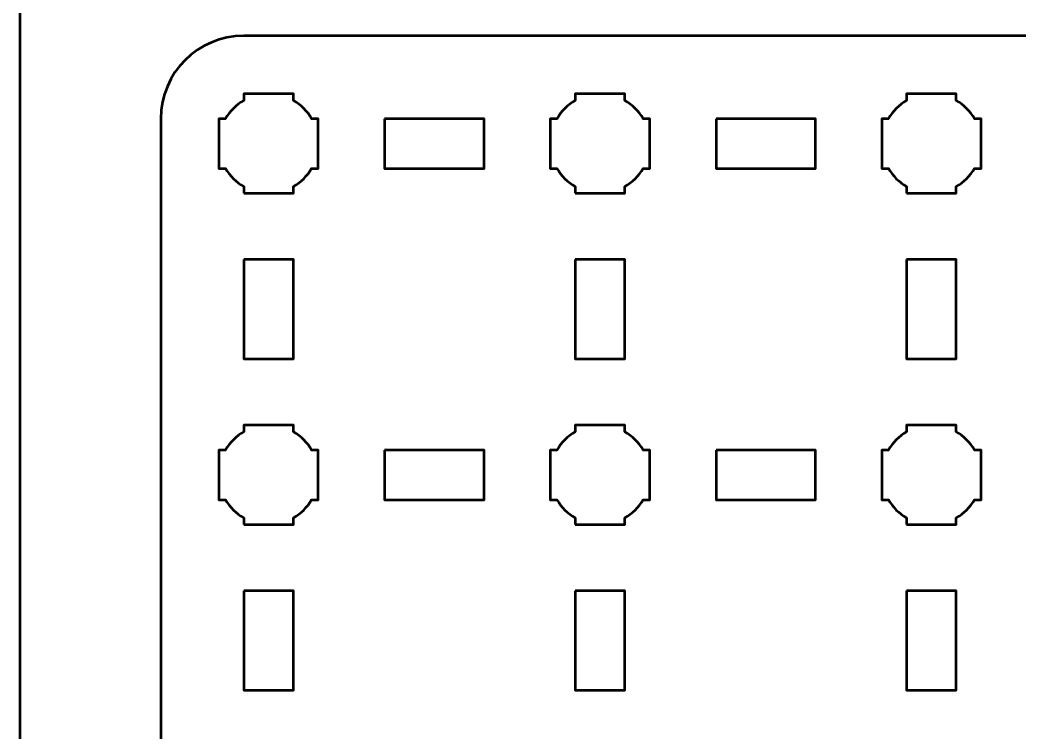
# Model space of a CAD drawing. Header units: centimetres. Extents: x -21 to 0, y -29.7 to 0.
# Drawn here: x -21 to -14.97, y -25.4 to -21.1 of the extents above; entities that cross this region are included whole.
import ezdxf

# ---------------------------------------------------------------- set-up
doc = ezdxf.new("R2010")
doc.units = ezdxf.units.CM
doc.header["$MEASUREMENT"] = 0
doc.layers.add('Layer 1', color=7, linetype='Continuous')

msp = doc.modelspace()

# ---------------------------------------------------------------- linework, layer by layer
at = {"layer": 'Layer 1', "color": 22, "lineweight": 53}
msp.add_open_spline([(-21.00003, -29.19995), (-21.00003, -29.19995), (-21.00003, -0.49992), (-21.00003, -0.49992), (-21.00003, -0.49992), (-21.00003, -0.22295), (-20.77694, 0.00004), (-20.49994, 0.00004), (-20.49994, 0.00004), (-20.49994, 0.00004), (-0.50008, 0.00004), (-0.50008, 0.00004), (-0.50008, 0.00004), (-0.22294, 0.00004), (0.00002, -0.22295), (0.00002, -0.49992), (0.00002, -0.49992), (0.00002, -0.49992), (0.00002, -29.19995), (0.00002, -29.19995), (0.00002, -29.19995), (0.00002, -29.47695), (-0.22294, -29.70004), (-0.50008, -29.70004), (-0.50008, -29.70004), (-0.50008, -29.70004), (-20.49994, -29.70004), (-20.49994, -29.70004), (-20.49994, -29.70004), (-20.77694, -29.70004), (-21.00003, -29.47695), (-21.00003, -29.19995)], degree=3, knots=[0, 0, 0, 0, 0.125, 0.125, 0.125, 0.125, 0.25, 0.25, 0.25, 0.25, 0.375, 0.375, 0.375, 0.375, 0.5, 0.5, 0.5, 0.5, 0.625, 0.625, 0.625, 0.625, 0.75, 0.75, 0.75, 0.75, 0.875, 0.875, 0.875, 0.875, 1, 1, 1, 1], dxfattribs=at)
at = {"layer": 'Layer 1', "color": 114, "lineweight": 53}
msp.add_open_spline([(-19.64995, -21.19999), (-19.64995, -21.19999), (-11.35005, -21.19999), (-11.35005, -21.19999), (-11.35005, -21.19999), (-11.07305, -21.19999), (-10.84995, -21.42308), (-10.84995, -21.70008), (-10.84995, -21.70008), (-10.84995, -21.70008), (-10.84995, -28.00005), (-10.84995, -28.00005), (-10.84995, -28.00005), (-10.84995, -28.27702), (-11.07305, -28.50001), (-11.35005, -28.50001), (-11.35005, -28.50001), (-11.35005, -28.50001), (-19.64995, -28.50001), (-19.64995, -28.50001), (-19.64995, -28.50001), (-19.92695, -28.50001), (-20.15005, -28.27702), (-20.15005, -28.00005), (-20.15005, -28.00005), (-20.15005, -28.00005), (-20.15005, -21.70008), (-20.15005, -21.70008), (-20.15005, -21.70008), (-20.15005, -21.42308), (-19.92695, -21.19999), (-19.64995, -21.19999)], degree=3, knots=[0, 0, 0, 0, 0.125, 0.125, 0.125, 0.125, 0.25, 0.25, 0.25, 0.25, 0.375, 0.375, 0.375, 0.375, 0.5, 0.5, 0.5, 0.5, 0.625, 0.625, 0.625, 0.625, 0.75, 0.75, 0.75, 0.75, 0.875, 0.875, 0.875, 0.875, 1, 1, 1, 1], dxfattribs=at)
at = {"layer": 'Layer 1', "lineweight": 53}
for points, knots in [([(-19.64995, -22.15002), (-19.64995, -22.15002), (-19.64995, -22.10991), (-19.64995, -22.10991), (-19.64995, -22.10991), (-19.69556, -22.08359), (-19.73349, -22.04556), (-19.75981, -22.00009), (-19.75981, -22.00009), (-19.75981, -22.00009), (-19.80002, -22.00009), (-19.80002, -22.00009), (-19.80002, -22.00009), (-19.80002, -22.00009), (-19.80002, -21.85002), (-19.80002, -21.85002), (-19.80002, -21.85002), (-19.80002, -21.85002), (-19.80002, -21.70008), (-19.80002, -21.70008), (-19.80002, -21.70008), (-19.80002, -21.70008), (-19.75981, -21.70008), (-19.75981, -21.70008), (-19.75981, -21.70008), (-19.73349, -21.65447), (-19.69556, -21.61655), (-19.64995, -21.59023), (-19.64995, -21.59023), (-19.64995, -21.59023), (-19.64995, -21.55001), (-19.64995, -21.55001), (-19.64995, -21.55001), (-19.64995, -21.55001), (-19.50002, -21.55001), (-19.50002, -21.55001), (-19.50002, -21.55001), (-19.50002, -21.55001), (-19.34995, -21.55001), (-19.34995, -21.55001), (-19.34995, -21.55001), (-19.34995, -21.55001), (-19.34995, -21.59023), (-19.34995, -21.59023), (-19.34995, -21.59023), (-19.30448, -21.61655), (-19.26645, -21.65447), (-19.24013, -21.70008), (-19.24013, -21.70008), (-19.24013, -21.70008), (-19.20002, -21.70008), (-19.20002, -21.70008), (-19.20002, -21.70008), (-19.20002, -21.70008), (-19.20002, -21.85002), (-19.20002, -21.85002), (-19.20002, -21.85002), (-19.20002, -21.85002), (-19.20002, -22.00009), (-19.20002, -22.00009), (-19.20002, -22.00009), (-19.20002, -22.00009), (-19.24013, -22.00009), (-19.24013, -22.00009), (-19.24013, -22.00009), (-19.26645, -22.04556), (-19.30448, -22.08359), (-19.34995, -22.10991), (-19.34995, -22.10991), (-19.34995, -22.10991), (-19.34995, -22.15002), (-19.34995, -22.15002), (-19.34995, -22.15002), (-19.34995, -22.15002), (-19.50002, -22.15002), (-19.50002, -22.15002), (-19.50002, -22.15002), (-19.50002, -22.15002), (-19.64995, -22.15002), (-19.64995, -22.15002)], [0, 0, 0, 0, 0.05, 0.05, 0.05, 0.05, 0.1, 0.1, 0.1, 0.1, 0.15, 0.15, 0.15, 0.15, 0.2, 0.2, 0.2, 0.2, 0.25, 0.25, 0.25, 0.25, 0.3, 0.3, 0.3, 0.3, 0.35, 0.35, 0.35, 0.35, 0.4, 0.4, 0.4, 0.4, 0.45, 0.45, 0.45, 0.45, 0.5, 0.5, 0.5, 0.5, 0.55, 0.55, 0.55, 0.55, 0.6, 0.6, 0.6, 0.6, 0.65, 0.65, 0.65, 0.65, 0.7, 0.7, 0.7, 0.7, 0.75, 0.75, 0.75, 0.75, 0.8, 0.8, 0.8, 0.8, 0.85, 0.85, 0.85, 0.85, 0.9, 0.9, 0.9, 0.9, 0.95, 0.95, 0.95, 0.95, 1, 1, 1, 1]), ([(-17.65002, -22.15002), (-17.65002, -22.15002), (-17.65002, -22.10991), (-17.65002, -22.10991), (-17.65002, -22.10991), (-17.69549, -22.08359), (-17.73352, -22.04556), (-17.75984, -22.00009), (-17.75984, -22.00009), (-17.75984, -22.00009), (-17.79995, -22.00009), (-17.79995, -22.00009), (-17.79995, -22.00009), (-17.79995, -22.00009), (-17.79995, -21.85002), (-17.79995, -21.85002), (-17.79995, -21.85002), (-17.79995, -21.85002), (-17.79995, -21.70008), (-17.79995, -21.70008), (-17.79995, -21.70008), (-17.79995, -21.70008), (-17.75984, -21.70008), (-17.75984, -21.70008), (-17.75984, -21.70008), (-17.73352, -21.65447), (-17.69549, -21.61655), (-17.65002, -21.59023), (-17.65002, -21.59023), (-17.65002, -21.59023), (-17.65002, -21.55001), (-17.65002, -21.55001), (-17.65002, -21.55001), (-17.65002, -21.55001), (-17.49995, -21.55001), (-17.49995, -21.55001), (-17.49995, -21.55001), (-17.49995, -21.55001), (-17.35002, -21.55001), (-17.35002, -21.55001), (-17.35002, -21.55001), (-17.35002, -21.55001), (-17.35002, -21.59023), (-17.35002, -21.59023), (-17.35002, -21.59023), (-17.30454, -21.61655), (-17.26651, -21.65447), (-17.2402, -21.70008), (-17.2402, -21.70008), (-17.2402, -21.70008), (-17.19994, -21.70008), (-17.19994, -21.70008), (-17.19994, -21.70008), (-17.19994, -21.70008), (-17.19994, -21.85002), (-17.19994, -21.85002), (-17.19994, -21.85002), (-17.19994, -21.85002), (-17.19994, -22.00009), (-17.19994, -22.00009), (-17.19994, -22.00009), (-17.19994, -22.00009), (-17.2402, -22.00009), (-17.2402, -22.00009), (-17.2402, -22.00009), (-17.26651, -22.04556), (-17.30454, -22.08359), (-17.35002, -22.10991), (-17.35002, -22.10991), (-17.35002, -22.10991), (-17.35002, -22.15002), (-17.35002, -22.15002), (-17.35002, -22.15002), (-17.35002, -22.15002), (-17.49995, -22.15002), (-17.49995, -22.15002), (-17.49995, -22.15002), (-17.49995, -22.15002), (-17.65002, -22.15002), (-17.65002, -22.15002)], [0, 0, 0, 0, 0.05, 0.05, 0.05, 0.05, 0.1, 0.1, 0.1, 0.1, 0.15, 0.15, 0.15, 0.15, 0.2, 0.2, 0.2, 0.2, 0.25, 0.25, 0.25, 0.25, 0.3, 0.3, 0.3, 0.3, 0.35, 0.35, 0.35, 0.35, 0.4, 0.4, 0.4, 0.4, 0.45, 0.45, 0.45, 0.45, 0.5, 0.5, 0.5, 0.5, 0.55, 0.55, 0.55, 0.55, 0.6, 0.6, 0.6, 0.6, 0.65, 0.65, 0.65, 0.65, 0.7, 0.7, 0.7, 0.7, 0.75, 0.75, 0.75, 0.75, 0.8, 0.8, 0.8, 0.8, 0.85, 0.85, 0.85, 0.85, 0.9, 0.9, 0.9, 0.9, 0.95, 0.95, 0.95, 0.95, 1, 1, 1, 1]), ([(-15.6501, -22.15002), (-15.6501, -22.15002), (-15.6501, -22.10991), (-15.6501, -22.10991), (-15.6501, -22.10991), (-15.69557, -22.08359), (-15.73346, -22.04556), (-15.75992, -22.00009), (-15.75992, -22.00009), (-15.75992, -22.00009), (-15.80003, -22.00009), (-15.80003, -22.00009), (-15.80003, -22.00009), (-15.80003, -22.00009), (-15.80003, -21.85002), (-15.80003, -21.85002), (-15.80003, -21.85002), (-15.80003, -21.85002), (-15.80003, -21.70008), (-15.80003, -21.70008), (-15.80003, -21.70008), (-15.80003, -21.70008), (-15.75992, -21.70008), (-15.75992, -21.70008), (-15.75992, -21.70008), (-15.73346, -21.65447), (-15.69557, -21.61655), (-15.6501, -21.59023), (-15.6501, -21.59023), (-15.6501, -21.59023), (-15.6501, -21.55001), (-15.6501, -21.55001), (-15.6501, -21.55001), (-15.6501, -21.55001), (-15.50002, -21.55001), (-15.50002, -21.55001), (-15.50002, -21.55001), (-15.50002, -21.55001), (-15.35009, -21.55001), (-15.35009, -21.55001), (-15.35009, -21.55001), (-15.35009, -21.55001), (-15.35009, -21.59023), (-15.35009, -21.59023), (-15.35009, -21.59023), (-15.30448, -21.61655), (-15.26656, -21.65447), (-15.24024, -21.70008), (-15.24024, -21.70008), (-15.24024, -21.70008), (-15.20002, -21.70008), (-15.20002, -21.70008), (-15.20002, -21.70008), (-15.20002, -21.70008), (-15.20002, -21.85002), (-15.20002, -21.85002), (-15.20002, -21.85002), (-15.20002, -21.85002), (-15.20002, -22.00009), (-15.20002, -22.00009), (-15.20002, -22.00009), (-15.20002, -22.00009), (-15.24024, -22.00009), (-15.24024, -22.00009), (-15.24024, -22.00009), (-15.26656, -22.04556), (-15.30448, -22.08359), (-15.35009, -22.10991), (-15.35009, -22.10991), (-15.35009, -22.10991), (-15.35009, -22.15002), (-15.35009, -22.15002), (-15.35009, -22.15002), (-15.35009, -22.15002), (-15.50002, -22.15002), (-15.50002, -22.15002), (-15.50002, -22.15002), (-15.50002, -22.15002), (-15.6501, -22.15002), (-15.6501, -22.15002)], [0, 0, 0, 0, 0.05, 0.05, 0.05, 0.05, 0.1, 0.1, 0.1, 0.1, 0.15, 0.15, 0.15, 0.15, 0.2, 0.2, 0.2, 0.2, 0.25, 0.25, 0.25, 0.25, 0.3, 0.3, 0.3, 0.3, 0.35, 0.35, 0.35, 0.35, 0.4, 0.4, 0.4, 0.4, 0.45, 0.45, 0.45, 0.45, 0.5, 0.5, 0.5, 0.5, 0.55, 0.55, 0.55, 0.55, 0.6, 0.6, 0.6, 0.6, 0.65, 0.65, 0.65, 0.65, 0.7, 0.7, 0.7, 0.7, 0.75, 0.75, 0.75, 0.75, 0.8, 0.8, 0.8, 0.8, 0.85, 0.85, 0.85, 0.85, 0.9, 0.9, 0.9, 0.9, 0.95, 0.95, 0.95, 0.95, 1, 1, 1, 1]), ([(-18.8, -21.70008), (-18.8, -21.70008), (-18.2, -21.70008), (-18.2, -21.70008), (-18.2, -21.70008), (-18.2, -21.70008), (-18.2, -22.00009), (-18.2, -22.00009), (-18.2, -22.00009), (-18.2, -22.00009), (-18.8, -22.00009), (-18.8, -22.00009), (-18.8, -22.00009), (-18.8, -22.00009), (-18.8, -21.70008), (-18.8, -21.70008)], [0, 0, 0, 0, 0.25, 0.25, 0.25, 0.25, 0.5, 0.5, 0.5, 0.5, 0.75, 0.75, 0.75, 0.75, 1, 1, 1, 1]), ([(-16.80004, -21.70008), (-16.80004, -21.70008), (-16.20004, -21.70008), (-16.20004, -21.70008), (-16.20004, -21.70008), (-16.20004, -21.70008), (-16.20004, -22.00009), (-16.20004, -22.00009), (-16.20004, -22.00009), (-16.20004, -22.00009), (-16.80004, -22.00009), (-16.80004, -22.00009), (-16.80004, -22.00009), (-16.80004, -22.00009), (-16.80004, -21.70008), (-16.80004, -21.70008)], [0, 0, 0, 0, 0.25, 0.25, 0.25, 0.25, 0.5, 0.5, 0.5, 0.5, 0.75, 0.75, 0.75, 0.75, 1, 1, 1, 1]), ([(-19.64995, -22.55003), (-19.64995, -22.55003), (-19.34995, -22.55003), (-19.34995, -22.55003), (-19.34995, -22.55003), (-19.34995, -22.55003), (-19.34995, -23.15004), (-19.34995, -23.15004), (-19.34995, -23.15004), (-19.34995, -23.15004), (-19.64995, -23.15004), (-19.64995, -23.15004), (-19.64995, -23.15004), (-19.64995, -23.15004), (-19.64995, -22.55003), (-19.64995, -22.55003)], [0, 0, 0, 0, 0.25, 0.25, 0.25, 0.25, 0.5, 0.5, 0.5, 0.5, 0.75, 0.75, 0.75, 0.75, 1, 1, 1, 1]), ([(-17.65002, -22.55003), (-17.65002, -22.55003), (-17.35002, -22.55003), (-17.35002, -22.55003), (-17.35002, -22.55003), (-17.35002, -22.55003), (-17.35002, -23.15004), (-17.35002, -23.15004), (-17.35002, -23.15004), (-17.35002, -23.15004), (-17.65002, -23.15004), (-17.65002, -23.15004), (-17.65002, -23.15004), (-17.65002, -23.15004), (-17.65002, -22.55003), (-17.65002, -22.55003)], [0, 0, 0, 0, 0.25, 0.25, 0.25, 0.25, 0.5, 0.5, 0.5, 0.5, 0.75, 0.75, 0.75, 0.75, 1, 1, 1, 1]), ([(-15.6501, -22.55003), (-15.6501, -22.55003), (-15.35009, -22.55003), (-15.35009, -22.55003), (-15.35009, -22.55003), (-15.35009, -22.55003), (-15.35009, -23.15004), (-15.35009, -23.15004), (-15.35009, -23.15004), (-15.35009, -23.15004), (-15.6501, -23.15004), (-15.6501, -23.15004), (-15.6501, -23.15004), (-15.6501, -23.15004), (-15.6501, -22.55003), (-15.6501, -22.55003)], [0, 0, 0, 0, 0.25, 0.25, 0.25, 0.25, 0.5, 0.5, 0.5, 0.5, 0.75, 0.75, 0.75, 0.75, 1, 1, 1, 1]), ([(-19.64995, -24.15009), (-19.64995, -24.15009), (-19.64995, -24.10984), (-19.64995, -24.10984), (-19.64995, -24.10984), (-19.69556, -24.08352), (-19.73349, -24.04549), (-19.75981, -24.00002), (-19.75981, -24.00002), (-19.75981, -24.00002), (-19.80002, -24.00002), (-19.80002, -24.00002), (-19.80002, -24.00002), (-19.80002, -24.00002), (-19.80002, -23.85009), (-19.80002, -23.85009), (-19.80002, -23.85009), (-19.80002, -23.85009), (-19.80002, -23.70002), (-19.80002, -23.70002), (-19.80002, -23.70002), (-19.80002, -23.70002), (-19.75981, -23.70002), (-19.75981, -23.70002), (-19.75981, -23.70002), (-19.73349, -23.65454), (-19.69556, -23.61651), (-19.64995, -23.5902), (-19.64995, -23.5902), (-19.64995, -23.5902), (-19.64995, -23.55009), (-19.64995, -23.55009), (-19.64995, -23.55009), (-19.64995, -23.55009), (-19.50002, -23.55009), (-19.50002, -23.55009), (-19.50002, -23.55009), (-19.50002, -23.55009), (-19.34995, -23.55009), (-19.34995, -23.55009), (-19.34995, -23.55009), (-19.34995, -23.55009), (-19.34995, -23.5902), (-19.34995, -23.5902), (-19.34995, -23.5902), (-19.30448, -23.61651), (-19.26645, -23.65454), (-19.24013, -23.70002), (-19.24013, -23.70002), (-19.24013, -23.70002), (-19.20002, -23.70002), (-19.20002, -23.70002), (-19.20002, -23.70002), (-19.20002, -23.70002), (-19.20002, -23.85009), (-19.20002, -23.85009), (-19.20002, -23.85009), (-19.20002, -23.85009), (-19.20002, -24.00002), (-19.20002, -24.00002), (-19.20002, -24.00002), (-19.20002, -24.00002), (-19.24013, -24.00002), (-19.24013, -24.00002), (-19.24013, -24.00002), (-19.26645, -24.04549), (-19.30448, -24.08352), (-19.34995, -24.10984), (-19.34995, -24.10984), (-19.34995, -24.10984), (-19.34995, -24.15009), (-19.34995, -24.15009), (-19.34995, -24.15009), (-19.34995, -24.15009), (-19.50002, -24.15009), (-19.50002, -24.15009), (-19.50002, -24.15009), (-19.50002, -24.15009), (-19.64995, -24.15009), (-19.64995, -24.15009)], [0, 0, 0, 0, 0.05, 0.05, 0.05, 0.05, 0.1, 0.1, 0.1, 0.1, 0.15, 0.15, 0.15, 0.15, 0.2, 0.2, 0.2, 0.2, 0.25, 0.25, 0.25, 0.25, 0.3, 0.3, 0.3, 0.3, 0.35, 0.35, 0.35, 0.35, 0.4, 0.4, 0.4, 0.4, 0.45, 0.45, 0.45, 0.45, 0.5, 0.5, 0.5, 0.5, 0.55, 0.55, 0.55, 0.55, 0.6, 0.6, 0.6, 0.6, 0.65, 0.65, 0.65, 0.65, 0.7, 0.7, 0.7, 0.7, 0.75, 0.75, 0.75, 0.75, 0.8, 0.8, 0.8, 0.8, 0.85, 0.85, 0.85, 0.85, 0.9, 0.9, 0.9, 0.9, 0.95, 0.95, 0.95, 0.95, 1, 1, 1, 1]), ([(-17.65002, -24.15009), (-17.65002, -24.15009), (-17.65002, -24.10984), (-17.65002, -24.10984), (-17.65002, -24.10984), (-17.69549, -24.08352), (-17.73352, -24.04549), (-17.75984, -24.00002), (-17.75984, -24.00002), (-17.75984, -24.00002), (-17.79995, -24.00002), (-17.79995, -24.00002), (-17.79995, -24.00002), (-17.79995, -24.00002), (-17.79995, -23.85009), (-17.79995, -23.85009), (-17.79995, -23.85009), (-17.79995, -23.85009), (-17.79995, -23.70002), (-17.79995, -23.70002), (-17.79995, -23.70002), (-17.79995, -23.70002), (-17.75984, -23.70002), (-17.75984, -23.70002), (-17.75984, -23.70002), (-17.73352, -23.65454), (-17.69549, -23.61651), (-17.65002, -23.5902), (-17.65002, -23.5902), (-17.65002, -23.5902), (-17.65002, -23.55009), (-17.65002, -23.55009), (-17.65002, -23.55009), (-17.65002, -23.55009), (-17.49995, -23.55009), (-17.49995, -23.55009), (-17.49995, -23.55009), (-17.49995, -23.55009), (-17.35002, -23.55009), (-17.35002, -23.55009), (-17.35002, -23.55009), (-17.35002, -23.55009), (-17.35002, -23.5902), (-17.35002, -23.5902), (-17.35002, -23.5902), (-17.30454, -23.61651), (-17.26651, -23.65454), (-17.2402, -23.70002), (-17.2402, -23.70002), (-17.2402, -23.70002), (-17.19994, -23.70002), (-17.19994, -23.70002), (-17.19994, -23.70002), (-17.19994, -23.70002), (-17.19994, -23.85009), (-17.19994, -23.85009), (-17.19994, -23.85009), (-17.19994, -23.85009), (-17.19994, -24.00002), (-17.19994, -24.00002), (-17.19994, -24.00002), (-17.19994, -24.00002), (-17.2402, -24.00002), (-17.2402, -24.00002), (-17.2402, -24.00002), (-17.26651, -24.04549), (-17.30454, -24.08352), (-17.35002, -24.10984), (-17.35002, -24.10984), (-17.35002, -24.10984), (-17.35002, -24.15009), (-17.35002, -24.15009), (-17.35002, -24.15009), (-17.35002, -24.15009), (-17.49995, -24.15009), (-17.49995, -24.15009), (-17.49995, -24.15009), (-17.49995, -24.15009), (-17.65002, -24.15009), (-17.65002, -24.15009)], [0, 0, 0, 0, 0.05, 0.05, 0.05, 0.05, 0.1, 0.1, 0.1, 0.1, 0.15, 0.15, 0.15, 0.15, 0.2, 0.2, 0.2, 0.2, 0.25, 0.25, 0.25, 0.25, 0.3, 0.3, 0.3, 0.3, 0.35, 0.35, 0.35, 0.35, 0.4, 0.4, 0.4, 0.4, 0.45, 0.45, 0.45, 0.45, 0.5, 0.5, 0.5, 0.5, 0.55, 0.55, 0.55, 0.55, 0.6, 0.6, 0.6, 0.6, 0.65, 0.65, 0.65, 0.65, 0.7, 0.7, 0.7, 0.7, 0.75, 0.75, 0.75, 0.75, 0.8, 0.8, 0.8, 0.8, 0.85, 0.85, 0.85, 0.85, 0.9, 0.9, 0.9, 0.9, 0.95, 0.95, 0.95, 0.95, 1, 1, 1, 1]), ([(-15.6501, -24.15009), (-15.6501, -24.15009), (-15.6501, -24.10984), (-15.6501, -24.10984), (-15.6501, -24.10984), (-15.69557, -24.08352), (-15.73346, -24.04549), (-15.75992, -24.00002), (-15.75992, -24.00002), (-15.75992, -24.00002), (-15.80003, -24.00002), (-15.80003, -24.00002), (-15.80003, -24.00002), (-15.80003, -24.00002), (-15.80003, -23.85009), (-15.80003, -23.85009), (-15.80003, -23.85009), (-15.80003, -23.85009), (-15.80003, -23.70002), (-15.80003, -23.70002), (-15.80003, -23.70002), (-15.80003, -23.70002), (-15.75992, -23.70002), (-15.75992, -23.70002), (-15.75992, -23.70002), (-15.73346, -23.65454), (-15.69557, -23.61651), (-15.6501, -23.5902), (-15.6501, -23.5902), (-15.6501, -23.5902), (-15.6501, -23.55009), (-15.6501, -23.55009), (-15.6501, -23.55009), (-15.6501, -23.55009), (-15.50002, -23.55009), (-15.50002, -23.55009), (-15.50002, -23.55009), (-15.50002, -23.55009), (-15.35009, -23.55009), (-15.35009, -23.55009), (-15.35009, -23.55009), (-15.35009, -23.55009), (-15.35009, -23.5902), (-15.35009, -23.5902), (-15.35009, -23.5902), (-15.30448, -23.61651), (-15.26656, -23.65454), (-15.24024, -23.70002), (-15.24024, -23.70002), (-15.24024, -23.70002), (-15.20002, -23.70002), (-15.20002, -23.70002), (-15.20002, -23.70002), (-15.20002, -23.70002), (-15.20002, -23.85009), (-15.20002, -23.85009), (-15.20002, -23.85009), (-15.20002, -23.85009), (-15.20002, -24.00002), (-15.20002, -24.00002), (-15.20002, -24.00002), (-15.20002, -24.00002), (-15.24024, -24.00002), (-15.24024, -24.00002), (-15.24024, -24.00002), (-15.26656, -24.04549), (-15.30448, -24.08352), (-15.35009, -24.10984), (-15.35009, -24.10984), (-15.35009, -24.10984), (-15.35009, -24.15009), (-15.35009, -24.15009), (-15.35009, -24.15009), (-15.35009, -24.15009), (-15.50002, -24.15009), (-15.50002, -24.15009), (-15.50002, -24.15009), (-15.50002, -24.15009), (-15.6501, -24.15009), (-15.6501, -24.15009)], [0, 0, 0, 0, 0.05, 0.05, 0.05, 0.05, 0.1, 0.1, 0.1, 0.1, 0.15, 0.15, 0.15, 0.15, 0.2, 0.2, 0.2, 0.2, 0.25, 0.25, 0.25, 0.25, 0.3, 0.3, 0.3, 0.3, 0.35, 0.35, 0.35, 0.35, 0.4, 0.4, 0.4, 0.4, 0.45, 0.45, 0.45, 0.45, 0.5, 0.5, 0.5, 0.5, 0.55, 0.55, 0.55, 0.55, 0.6, 0.6, 0.6, 0.6, 0.65, 0.65, 0.65, 0.65, 0.7, 0.7, 0.7, 0.7, 0.75, 0.75, 0.75, 0.75, 0.8, 0.8, 0.8, 0.8, 0.85, 0.85, 0.85, 0.85, 0.9, 0.9, 0.9, 0.9, 0.95, 0.95, 0.95, 0.95, 1, 1, 1, 1]), ([(-18.8, -23.70002), (-18.8, -23.70002), (-18.2, -23.70002), (-18.2, -23.70002), (-18.2, -23.70002), (-18.2, -23.70002), (-18.2, -24.00002), (-18.2, -24.00002), (-18.2, -24.00002), (-18.2, -24.00002), (-18.8, -24.00002), (-18.8, -24.00002), (-18.8, -24.00002), (-18.8, -24.00002), (-18.8, -23.70002), (-18.8, -23.70002)], [0, 0, 0, 0, 0.25, 0.25, 0.25, 0.25, 0.5, 0.5, 0.5, 0.5, 0.75, 0.75, 0.75, 0.75, 1, 1, 1, 1]), ([(-16.80004, -23.70002), (-16.80004, -23.70002), (-16.20004, -23.70002), (-16.20004, -23.70002), (-16.20004, -23.70002), (-16.20004, -23.70002), (-16.20004, -24.00002), (-16.20004, -24.00002), (-16.20004, -24.00002), (-16.20004, -24.00002), (-16.80004, -24.00002), (-16.80004, -24.00002), (-16.80004, -24.00002), (-16.80004, -24.00002), (-16.80004, -23.70002), (-16.80004, -23.70002)], [0, 0, 0, 0, 0.25, 0.25, 0.25, 0.25, 0.5, 0.5, 0.5, 0.5, 0.75, 0.75, 0.75, 0.75, 1, 1, 1, 1]), ([(-19.64995, -24.55), (-19.64995, -24.55), (-19.34995, -24.55), (-19.34995, -24.55), (-19.34995, -24.55), (-19.34995, -24.55), (-19.34995, -25.14999), (-19.34995, -25.14999), (-19.34995, -25.14999), (-19.34995, -25.14999), (-19.64995, -25.14999), (-19.64995, -25.14999), (-19.64995, -25.14999), (-19.64995, -25.14999), (-19.64995, -24.55), (-19.64995, -24.55)], [0, 0, 0, 0, 0.25, 0.25, 0.25, 0.25, 0.5, 0.5, 0.5, 0.5, 0.75, 0.75, 0.75, 0.75, 1, 1, 1, 1]), ([(-17.65002, -24.55), (-17.65002, -24.55), (-17.35002, -24.55), (-17.35002, -24.55), (-17.35002, -24.55), (-17.35002, -24.55), (-17.35002, -25.14999), (-17.35002, -25.14999), (-17.35002, -25.14999), (-17.35002, -25.14999), (-17.65002, -25.14999), (-17.65002, -25.14999), (-17.65002, -25.14999), (-17.65002, -25.14999), (-17.65002, -24.55), (-17.65002, -24.55)], [0, 0, 0, 0, 0.25, 0.25, 0.25, 0.25, 0.5, 0.5, 0.5, 0.5, 0.75, 0.75, 0.75, 0.75, 1, 1, 1, 1]), ([(-15.6501, -24.55), (-15.6501, -24.55), (-15.35009, -24.55), (-15.35009, -24.55), (-15.35009, -24.55), (-15.35009, -24.55), (-15.35009, -25.14999), (-15.35009, -25.14999), (-15.35009, -25.14999), (-15.35009, -25.14999), (-15.6501, -25.14999), (-15.6501, -25.14999), (-15.6501, -25.14999), (-15.6501, -25.14999), (-15.6501, -24.55), (-15.6501, -24.55)], [0, 0, 0, 0, 0.25, 0.25, 0.25, 0.25, 0.5, 0.5, 0.5, 0.5, 0.75, 0.75, 0.75, 0.75, 1, 1, 1, 1])]:
    msp.add_open_spline(points, degree=3, knots=knots, dxfattribs=at)

doc.saveas('drawing.dxf')
